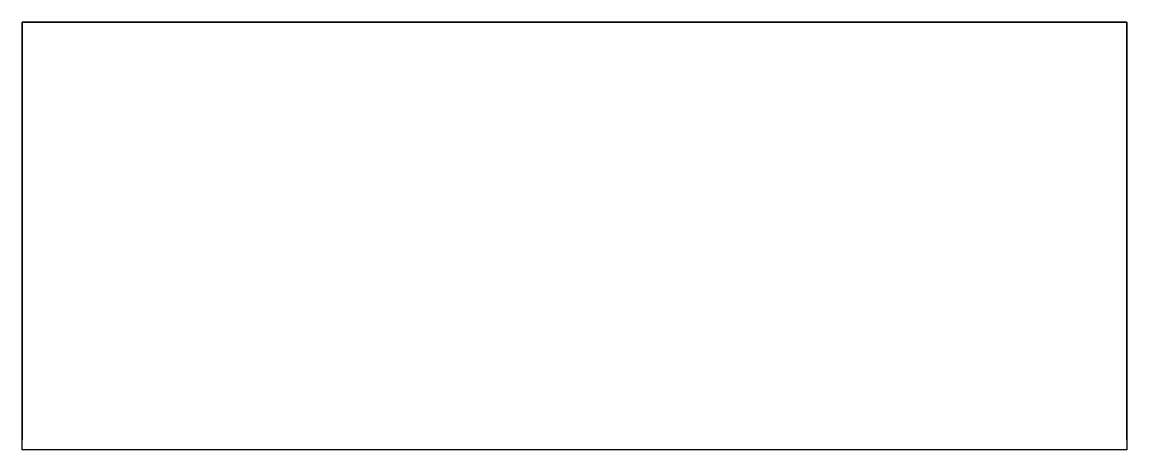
# Model space of a CAD drawing. Header units: millimetres. Extents: x -270 to 0, y -47 to 58.
import ezdxf

# ---------------------------------------------------------------- set-up
doc = ezdxf.new("R2010")
doc.units = ezdxf.units.MM
doc.layers.get('0').update_dxf_attribs({"linetype": 'CONTINUOUS'})

msp = doc.modelspace()

# ---------------------------------------------------------------- linework, layer by layer
for p, q in [((0, 57.95), (-270, 57.95)), ((-270, 57.95), (-270, -44.05)), ((0, -44.05), (0, 57.95))]:
    msp.add_line(p, q)
msp.add_lwpolyline([(-270, 57.95), (0, 57.95), (0, -44.05), (0, -46.52), (-270, -46.52), (-270, -44.05)], close=True)

doc.saveas('drawing.dxf')
